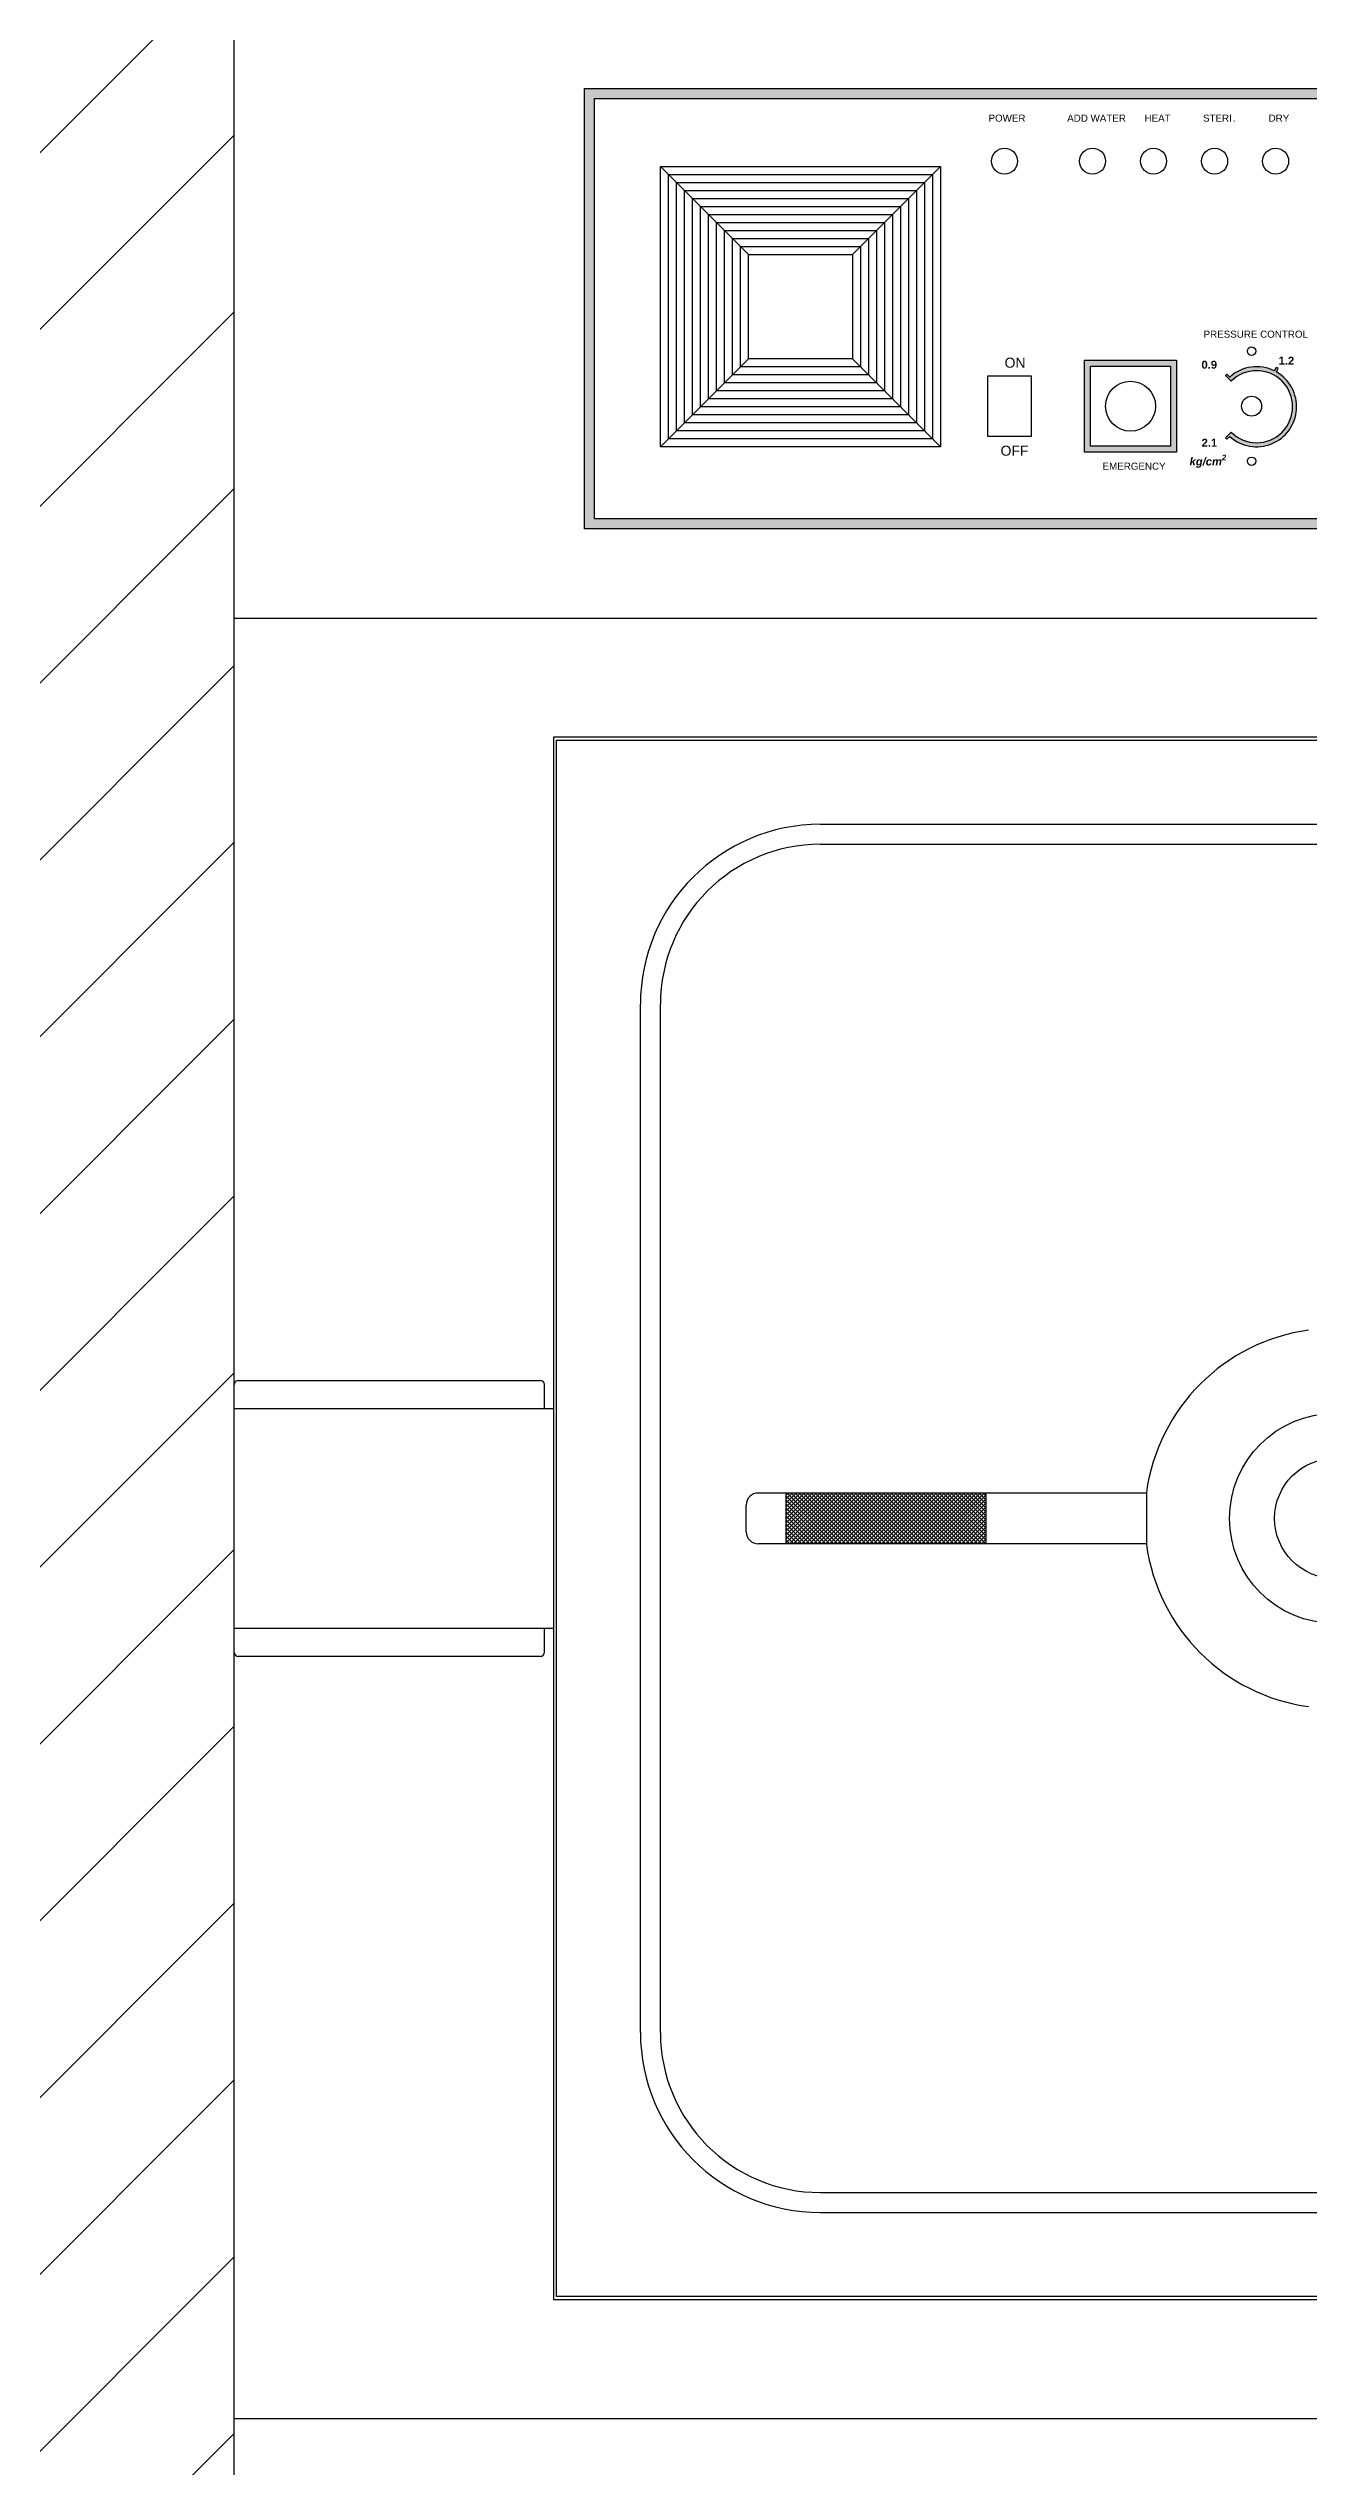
# Model space of a CAD drawing. Header units: millimetres. Extents: x -215875 to -182231, y -22821 to -2215.
# Drawn here: x -189735 to -189105, y -19632 to -18423 of the extents above; entities that cross this region are included whole.
import ezdxf

# ---------------------------------------------------------------- set-up
doc = ezdxf.new("R2010")
doc.units = ezdxf.units.MM
doc.header["$MEASUREMENT"] = 0
doc.layers.get('0').update_dxf_attribs({"lineweight": 25})
doc.layers.add('D', color=3, linetype='Continuous', lineweight=13)
doc.styles.get("Standard").update_dxf_attribs({"font": 'KAIU.TTF'})
doc.styles.add('STU25', font='isocp2.shx')
doc.dimstyles.new('STU25', dxfattribs={"dimscale": 35, "dimtxt": 2.5, "dimasz": 2, "dimexe": 0.6, "dimexo": 1, "dimgap": 1, "dimtad": 1, "dimdsep": 46, "dimtxsty": 'STU25', "dimcen": 2, "dimazin": 2, "dimtfac": 1, "dimtmove": 0, "dimatfit": 3, "dimfxl": 0, "dimtolj": 1, "dimtzin": 0, "dimarcsym": 0})

# ---------------------------------------------------------------- blocks, each defined once
blk = doc.blocks.new('*D7')
at = {"layer": 'D', "color": 0, "lineweight": -2}
for p, q in [((-189677, -18397.5), (-190645.1, -18397.5)), ((-190624.1, -18467.5), (-190624.1, -20167.5)), ((-190477, -20237.5), (-190645.1, -20237.5))]:
    blk.add_line(p, q, dxfattribs=at)
at = {"layer": 'D', "color": 0}
for points in [[(-190612.4, -18467.5), (-190635.7, -18467.5), (-190624.1, -18397.5)], [(-190635.7, -20167.5), (-190612.4, -20167.5), (-190624.1, -20237.5)]]:
    blk.add_solid(points, dxfattribs=at)
at = {"layer": 'Defpoints', "color": 0}
for p in [(-189642, -18397.5), (-190624.1, -20237.5), (-190442, -20237.5)]:
    blk.add_point(p, dxfattribs=at)
at = {"layer": 'D', "color": 0, "insert": (-190702.8, -19337.5), "char_height": 87.5, "attachment_point": 5, "rotation": 90, "style": 'STU25'}
blk.add_mtext('\\A1;1840', dxfattribs=at)

msp = doc.modelspace()

# ---------------------------------------------------------------- hatches: boundary and pattern name
h = msp.add_hatch(color=256)
h.paths.add_polyline_path([(-189467.011, -18442.779), (-189467.011, -18662.779), (-188717.011, -18662.779), (-188717.011, -18442.779)])
h.paths.add_polyline_path([(-189462.011, -18657.779), (-189462.011, -18447.779), (-188722.011, -18447.779), (-188722.011, -18657.779)], flags=16)
h = msp.add_hatch(color=256)
h.paths.add_polyline_path([(-189171.011, -18578.529), (-189217.011, -18578.529), (-189217.011, -18624.529), (-189171.011, -18624.529)])
h.paths.add_polyline_path([(-189174.011, -18581.529), (-189174.011, -18621.529), (-189214.011, -18621.529), (-189214.011, -18581.529)], flags=16)
h = msp.add_hatch(color=256)
h.paths.add_polyline_path([(-189144.428, -18586.947), (-189145.844, -18585.532, 0.01136804), (-189146.567, -18586.223), (-189143.739, -18589.051, -0.39222709), (-189119.281, -18588.126), (-189119.066, -18585.738, 0.03083087), (-189121.129, -18584.391), (-189120.228, -18582.603, 0.01136804), (-189121.111, -18582.132), (-189122.011, -18583.918, 0.30992327)])
h.paths.add_polyline_path([(-189121.914, -18617.311), (-189122.13, -18619.699, 0.55981906), (-189119.066, -18585.738), (-189119.281, -18588.126, -0.51491666)])
h.paths.add_polyline_path([(-189122.13, -18619.699), (-189121.914, -18617.311, -0.34118458), (-189143.739, -18614.507), (-189146.567, -18617.335, 0.01136804), (-189145.844, -18618.026), (-189144.428, -18616.611, 0.30810322)])
at = {"layer": 'D', "ltscale": 10}
h = msp.add_hatch(dxfattribs=at)
h.set_pattern_fill('ANSI31', color=256, scale=500, style=0)
h.set_pattern_definition([(45, (28398.78, 82.32), (-44.194174, 44.194174), [])])
h.paths.add_polyline_path([(-189772.795, -18450.594), (-190442.011, -18450.594), (-190442.011, -17537.529), (-187742.011, -17537.529), (-187742.011, -18450.594), (-188411.226, -18450.594), (-188411.226, -20237.529), (-188542.011, -20237.529), (-188542.011, -18397.529), (-189642.011, -18397.529), (-189642.011, -20237.529), (-189772.795, -20237.529)])

# ---------------------------------------------------------------- linework, layer by layer
for p, q in [((-189642.011, -18707.529), (-189642.011, -18397.529)), ((-189462.011, -18447.779), (-188722.011, -18447.779)), ((-189462.011, -18657.779), (-189462.011, -18447.779)), ((-189429.011, -18481.779), (-189385.011, -18525.779)), ((-189333.011, -18525.779), (-189289.011, -18481.779)), ((-189385.011, -18577.779), (-189429.011, -18621.779)), ((-189333.011, -18577.779), (-189289.011, -18621.779)), ((-189143.739, -18589.051), (-189146.567, -18586.223)), ((-189144.428, -18586.947), (-189145.844, -18585.532)), ((-189122.011, -18583.918), (-189121.111, -18582.132)), ((-189121.129, -18584.391), (-189120.228, -18582.603)), ((-189143.739, -18614.507), (-189146.567, -18617.335)), ((-189144.428, -18616.611), (-189145.844, -18618.026)), ((-188722.011, -18657.779), (-189462.011, -18657.779)), ((-189642.011, -19607.529), (-189642.011, -18707.529)), ((-189642.011, -18707.529), (-188542.011, -18707.529)), ((-189349.011, -18810.529), (-188835.011, -18810.529)), ((-189349.011, -18820.529), (-188835.011, -18820.529)), ((-189439.011, -19414.529), (-189439.011, -18900.529)), ((-189429.011, -19414.529), (-189429.011, -18900.529)), ((-189640.011, -19088.529), (-189489.011, -19088.529)), ((-189642.011, -19224.529), (-189642.011, -19090.529)), ((-189487.011, -19102.529), (-189487.011, -19090.529)), ((-189642.011, -19102.529), (-189482.511, -19102.529)), ((-189186.117, -19144.829), (-189380.117, -19144.829)), ((-189366.117, -19167.806), (-189343.14, -19144.829)), ((-189366.117, -19165.806), (-189345.14, -19144.829)), ((-189366.117, -19163.806), (-189347.14, -19144.829)), ((-189366.117, -19169.806), (-189341.14, -19144.829)), ((-189366.117, -19155.806), (-189355.14, -19144.829)), ((-189366.117, -19153.806), (-189357.14, -19144.829)), ((-189366.117, -19157.806), (-189353.14, -19144.829)), ((-189366.117, -19170.229), (-189366.117, -19144.829)), ((-189366.117, -19161.806), (-189349.14, -19144.829)), ((-189366.117, -19159.806), (-189351.14, -19144.829)), ((-189366.117, -19151.806), (-189359.14, -19144.829)), ((-189366.117, -19145.806), (-189365.14, -19144.829)), ((-189366.117, -19147.806), (-189363.14, -19144.829)), ((-189366.117, -19149.806), (-189361.14, -19144.829)), ((-189342.303, -19170.229), (-189366.117, -19146.415)), ((-189344.303, -19170.229), (-189366.117, -19148.415)), ((-189340.303, -19170.229), (-189365.703, -19144.829)), ((-189364.54, -19170.229), (-189339.14, -19144.829)), ((-189338.303, -19170.229), (-189363.703, -19144.829)), ((-189362.54, -19170.229), (-189337.14, -19144.829)), ((-189336.303, -19170.229), (-189361.703, -19144.829)), ((-189360.54, -19170.229), (-189335.14, -19144.829)), ((-189334.303, -19170.229), (-189359.703, -19144.829)), ((-189358.54, -19170.229), (-189333.14, -19144.829)), ((-189332.303, -19170.229), (-189357.703, -19144.829)), ((-189356.54, -19170.229), (-189331.14, -19144.829)), ((-189330.303, -19170.229), (-189355.703, -19144.829)), ((-189354.54, -19170.229), (-189329.14, -19144.829)), ((-189328.303, -19170.229), (-189353.703, -19144.829)), ((-189352.54, -19170.229), (-189327.14, -19144.829)), ((-189326.303, -19170.229), (-189351.703, -19144.829)), ((-189350.54, -19170.229), (-189325.14, -19144.829)), ((-189324.303, -19170.229), (-189349.703, -19144.829)), ((-189348.54, -19170.229), (-189323.14, -19144.829)), ((-189322.303, -19170.229), (-189347.703, -19144.829)), ((-189346.54, -19170.229), (-189321.14, -19144.829)), ((-189320.303, -19170.229), (-189345.703, -19144.829)), ((-189344.54, -19170.229), (-189319.14, -19144.829)), ((-189318.303, -19170.229), (-189343.703, -19144.829)), ((-189342.54, -19170.229), (-189317.14, -19144.829)), ((-189316.303, -19170.229), (-189341.703, -19144.829)), ((-189340.54, -19170.229), (-189315.14, -19144.829)), ((-189314.303, -19170.229), (-189339.703, -19144.829)), ((-189338.54, -19170.229), (-189313.14, -19144.829)), ((-189312.303, -19170.229), (-189337.703, -19144.829)), ((-189336.54, -19170.229), (-189311.14, -19144.829)), ((-189310.303, -19170.229), (-189335.703, -19144.829)), ((-189334.54, -19170.229), (-189309.14, -19144.829)), ((-189308.303, -19170.229), (-189333.703, -19144.829)), ((-189332.54, -19170.229), (-189307.14, -19144.829)), ((-189306.303, -19170.229), (-189331.703, -19144.829)), ((-189330.54, -19170.229), (-189305.14, -19144.829)), ((-189304.303, -19170.229), (-189329.703, -19144.829)), ((-189328.54, -19170.229), (-189303.14, -19144.829)), ((-189302.303, -19170.229), (-189327.703, -19144.829)), ((-189326.54, -19170.229), (-189301.14, -19144.829)), ((-189300.303, -19170.229), (-189325.703, -19144.829)), ((-189324.54, -19170.229), (-189299.14, -19144.829)), ((-189298.303, -19170.229), (-189323.703, -19144.829)), ((-189322.54, -19170.229), (-189297.14, -19144.829)), ((-189296.303, -19170.229), (-189321.703, -19144.829)), ((-189320.54, -19170.229), (-189295.14, -19144.829)), ((-189294.303, -19170.229), (-189319.703, -19144.829)), ((-189318.54, -19170.229), (-189293.14, -19144.829)), ((-189292.303, -19170.229), (-189317.703, -19144.829)), ((-189316.54, -19170.229), (-189291.14, -19144.829)), ((-189290.303, -19170.229), (-189315.703, -19144.829)), ((-189314.54, -19170.229), (-189289.14, -19144.829)), ((-189288.303, -19170.229), (-189313.703, -19144.829)), ((-189312.54, -19170.229), (-189287.14, -19144.829)), ((-189286.303, -19170.229), (-189311.703, -19144.829)), ((-189310.54, -19170.229), (-189285.14, -19144.829)), ((-189284.303, -19170.229), (-189309.703, -19144.829)), ((-189308.54, -19170.229), (-189283.14, -19144.829)), ((-189282.303, -19170.229), (-189307.703, -19144.829)), ((-189306.54, -19170.229), (-189281.14, -19144.829)), ((-189280.303, -19170.229), (-189305.703, -19144.829)), ((-189304.54, -19170.229), (-189279.14, -19144.829)), ((-189278.303, -19170.229), (-189303.703, -19144.829)), ((-189302.54, -19170.229), (-189277.14, -19144.829)), ((-189276.303, -19170.229), (-189301.703, -19144.829)), ((-189300.54, -19170.229), (-189275.14, -19144.829)), ((-189274.303, -19170.229), (-189299.703, -19144.829)), ((-189298.54, -19170.229), (-189273.14, -19144.829)), ((-189272.303, -19170.229), (-189297.703, -19144.829)), ((-189296.54, -19170.229), (-189271.14, -19144.829)), ((-189270.303, -19170.229), (-189295.703, -19144.829)), ((-189294.54, -19170.229), (-189269.14, -19144.829)), ((-189268.303, -19170.229), (-189293.703, -19144.829)), ((-189292.54, -19170.229), (-189267.14, -19144.829)), ((-189266.303, -19170.229), (-189291.703, -19144.829)), ((-189290.54, -19170.229), (-189266.117, -19145.806)), ((-189266.117, -19168.415), (-189289.703, -19144.829)), ((-189288.54, -19170.229), (-189266.117, -19147.806)), ((-189266.117, -19166.415), (-189287.703, -19144.829)), ((-189266.117, -19164.415), (-189285.703, -19144.829)), ((-189266.117, -19162.415), (-189283.703, -19144.829)), ((-189266.117, -19160.415), (-189281.703, -19144.829)), ((-189266.117, -19158.415), (-189279.703, -19144.829)), ((-189266.117, -19156.415), (-189277.703, -19144.829)), ((-189266.117, -19154.415), (-189275.703, -19144.829)), ((-189266.117, -19152.415), (-189273.703, -19144.829)), ((-189266.117, -19150.415), (-189271.703, -19144.829)), ((-189266.117, -19148.415), (-189269.703, -19144.829)), ((-189266.117, -19146.415), (-189267.703, -19144.829)), ((-189266.117, -19170.229), (-189266.117, -19144.829)), ((-189186.117, -19144.529), (-189186.117, -19170.529)), ((-189386.117, -19164.229), (-189386.117, -19150.829)), ((-189346.303, -19170.229), (-189366.117, -19150.415)), ((-189348.303, -19170.229), (-189366.117, -19152.415)), ((-189350.303, -19170.229), (-189366.117, -19154.415)), ((-189352.303, -19170.229), (-189366.117, -19156.415)), ((-189354.303, -19170.229), (-189366.117, -19158.415)), ((-189356.303, -19170.229), (-189366.117, -19160.415)), ((-189286.54, -19170.229), (-189266.117, -19149.806)), ((-189284.54, -19170.229), (-189266.117, -19151.806)), ((-189282.54, -19170.229), (-189266.117, -19153.806)), ((-189280.54, -19170.229), (-189266.117, -19155.806)), ((-189278.54, -19170.229), (-189266.117, -19157.806)), ((-189276.54, -19170.229), (-189266.117, -19159.806)), ((-189186.117, -19170.229), (-189380.117, -19170.229)), ((-189358.303, -19170.229), (-189366.117, -19162.415)), ((-189360.303, -19170.229), (-189366.117, -19164.415)), ((-189362.303, -19170.229), (-189366.117, -19166.415)), ((-189364.303, -19170.229), (-189366.117, -19168.415)), ((-189274.54, -19170.229), (-189266.117, -19161.806)), ((-189272.54, -19170.229), (-189266.117, -19163.806)), ((-189270.54, -19170.229), (-189266.117, -19165.806)), ((-189268.54, -19170.229), (-189266.117, -19167.806)), ((-189482.511, -19212.529), (-189642.011, -19212.529)), ((-189487.011, -19224.529), (-189487.011, -19212.529)), ((-189489.011, -19226.529), (-189640.011, -19226.529)), ((-189349.011, -19494.529), (-188835.011, -19494.529)), ((-189349.011, -19504.529), (-188835.011, -19504.529)), ((-189642.011, -19607.529), (-188542.011, -19607.529)), ((-189642.011, -20217.529), (-189642.011, -19607.529))]:
    msp.add_line(p, q)
for points in [[(-189467.011, -18442.779), (-188717.011, -18442.779), (-188717.011, -18662.779), (-189467.011, -18662.779)], [(-189429.011, -18481.779), (-189289.011, -18481.779), (-189289.011, -18621.779), (-189429.011, -18621.779)], [(-189425.011, -18485.779), (-189293.011, -18485.779), (-189293.011, -18617.779), (-189425.011, -18617.779)], [(-189421.011, -18489.779), (-189297.011, -18489.779), (-189297.011, -18613.779), (-189421.011, -18613.779)], [(-189417.011, -18493.779), (-189301.011, -18493.779), (-189301.011, -18609.779), (-189417.011, -18609.779)], [(-189413.011, -18497.779), (-189305.011, -18497.779), (-189305.011, -18605.779), (-189413.011, -18605.779)], [(-189409.011, -18501.779), (-189309.011, -18501.779), (-189309.011, -18601.779), (-189409.011, -18601.779)], [(-189405.011, -18505.779), (-189313.011, -18505.779), (-189313.011, -18597.779), (-189405.011, -18597.779)], [(-189401.011, -18509.779), (-189317.011, -18509.779), (-189317.011, -18593.779), (-189401.011, -18593.779)], [(-189397.011, -18513.779), (-189321.011, -18513.779), (-189321.011, -18589.779), (-189397.011, -18589.779)], [(-189393.011, -18517.779), (-189325.011, -18517.779), (-189325.011, -18585.779), (-189393.011, -18585.779)], [(-189389.011, -18521.779), (-189329.011, -18521.779), (-189329.011, -18581.779), (-189389.011, -18581.779)], [(-189385.011, -18525.779), (-189333.011, -18525.779), (-189333.011, -18577.779), (-189385.011, -18577.779)], [(-189217.011, -18578.529), (-189171.011, -18578.529), (-189171.011, -18624.529), (-189217.011, -18624.529)], [(-189265.511, -18616.529), (-189243.511, -18616.529), (-189243.511, -18586.529), (-189265.511, -18586.529)], [(-189214.011, -18581.529), (-189174.011, -18581.529), (-189174.011, -18621.529), (-189214.011, -18621.529)]]:
    msp.add_lwpolyline(points, close=True)
for points in [[(-188701.511, -18972.529), (-188701.511, -18767.029), (-189482.511, -18767.029), (-189482.511, -19548.029), (-188701.511, -19548.029), (-188701.511, -19342.529)], [(-188703.011, -19342.529), (-188703.011, -19546.529), (-189481.011, -19546.529), (-189481.011, -18768.529), (-188703.011, -18768.529), (-188703.011, -18972.529)]]:
    msp.add_lwpolyline(points)
for centre, radius in [((-189257.011, -18479.029), 6.5), ((-189213.011, -18479.029), 6.5), ((-189182.511, -18479.029), 6.5), ((-189152.011, -18479.029), 6.5), ((-189121.511, -18479.029), 6.5), ((-189133.511, -18574.029), 2.1), ((-189194.011, -18601.529), 12.5), ((-189133.511, -18601.529), 5), ((-189133.511, -18629.029), 2.1), ((-189092.011, -19157.529), 52.5), ((-189092.011, -19157.529), 30)]:
    msp.add_circle(centre, radius)
for centre, radius, start, end in [((-189131.011, -18601.779), 22, 132.394749, 135), ((-189131.011, -18601.779), 20, 63.256316, 132.134016), ((-189131.011, -18601.779), 20, 227.865984, 60.390332), ((-189131.011, -18601.779), 18, 225, 135), ((-189131.011, -18601.779), 22, 60.651065, 63.256316), ((-189131.011, -18601.779), 22, 225, 227.605251), ((-189349.011, -18900.529), 90, 90, 180), ((-189349.011, -18900.529), 80, 90, 180), ((-189092.011, -19157.529), 95, 97.865153, 172.134847), ((-189640.011, -19090.529), 2, 90, 180), ((-189489.011, -19090.529), 2, 0, 90), ((-189380.117, -19150.829), 6, 90, 180), ((-189380.117, -19164.229), 6, 180, 270), ((-189092.011, -19157.529), 95, 187.865153, 262.134847), ((-189640.011, -19224.529), 2, 180, 270), ((-189489.011, -19224.529), 2, 270, 0), ((-189349.011, -19414.529), 90, 180, 270), ((-189349.011, -19414.529), 80, 180, 270)]:
    msp.add_arc(centre, radius, start, end)

# ---------------------------------------------------------------- texts
for s, insert, char_height, width, attachment_point in [('{\\fArial|b0|i0|c0|p34;POWER}', (-189265.011, -18455.779), 3.5, 19.50054, 1), ('{\\fArial|b0|i0|c0|p34;ADD WATER}', (-189211.01, -18457.546), 3.5, 29.9713, 5), ('{\\fArial|b0|i0|c0|p34;HEAT}', (-189180.51, -18457.546), 3.5, 19, 5), ('{\\fArial|b0|i0|c0|p34;STERI}.', (-189149.431, -18457.546), 3.5, 19, 5), ('{\\fArial|b0|i0|c0|p34;DRY}', (-189125.011, -18455.779), 3.5, 14.99983, 1), ('{\\fArial|b0|i0|c0|p34;PRESSURE CONTROL}', (-189157.511, -18563.779), 3.5, 56.4195, 1), ('{\\fArial|b0|i0|c0|p34;ON}', (-189257.011, -18577.279), 5, 14.49951, 1), ('{\\fArial|b1|i0|c0|p34;0.9}', (-189158.564, -18578.779), 4, 25.84153, 1), ('{\\fArial|b1|i0|c0|p34;1.2}', (-189120.011, -18576.779), 4, 11.85227, 1), ('{\\fArial|b0|i0|c0|p34;OFF}', (-189259.011, -18621.279), 5, 16.49951, 1), ('\\A1;{\\fArial|b1|i1|c0|p34;kg/cm\\H0.7x;\\S2^  ;}', (-189164.511, -18625.779), 4, 25.94918, 1), ('{\\fArial|b1|i0|c0|p34;2.1}', (-189158.511, -18617.779), 4, 25.7884, 1), ('{\\fArial|b0|i0|c0|p34;EMERGENCY}', (-189208.011, -18629.779), 3.5, 23.5, 1)]:
    msp.add_mtext(s, dxfattribs=dict(insert=insert, char_height=char_height, width=width, attachment_point=attachment_point))

# ---------------------------------------------------------------- dimensions: what is measured, and where the dimension line sits
at = {"layer": 'D'}
dim = msp.add_linear_dim(base=(-190624.082, -20237.529), p1=(-189642.011, -18397.529), p2=(-190442.011, -20237.529), angle=90, dimstyle='STU25', dxfattribs=at)
dim.commit()
dim.dimension.update_dxf_attribs({"geometry": '*D7', "text_midpoint": (-190624.082, -19337.529), "dimtype": 160})

doc.saveas('drawing.dxf')
